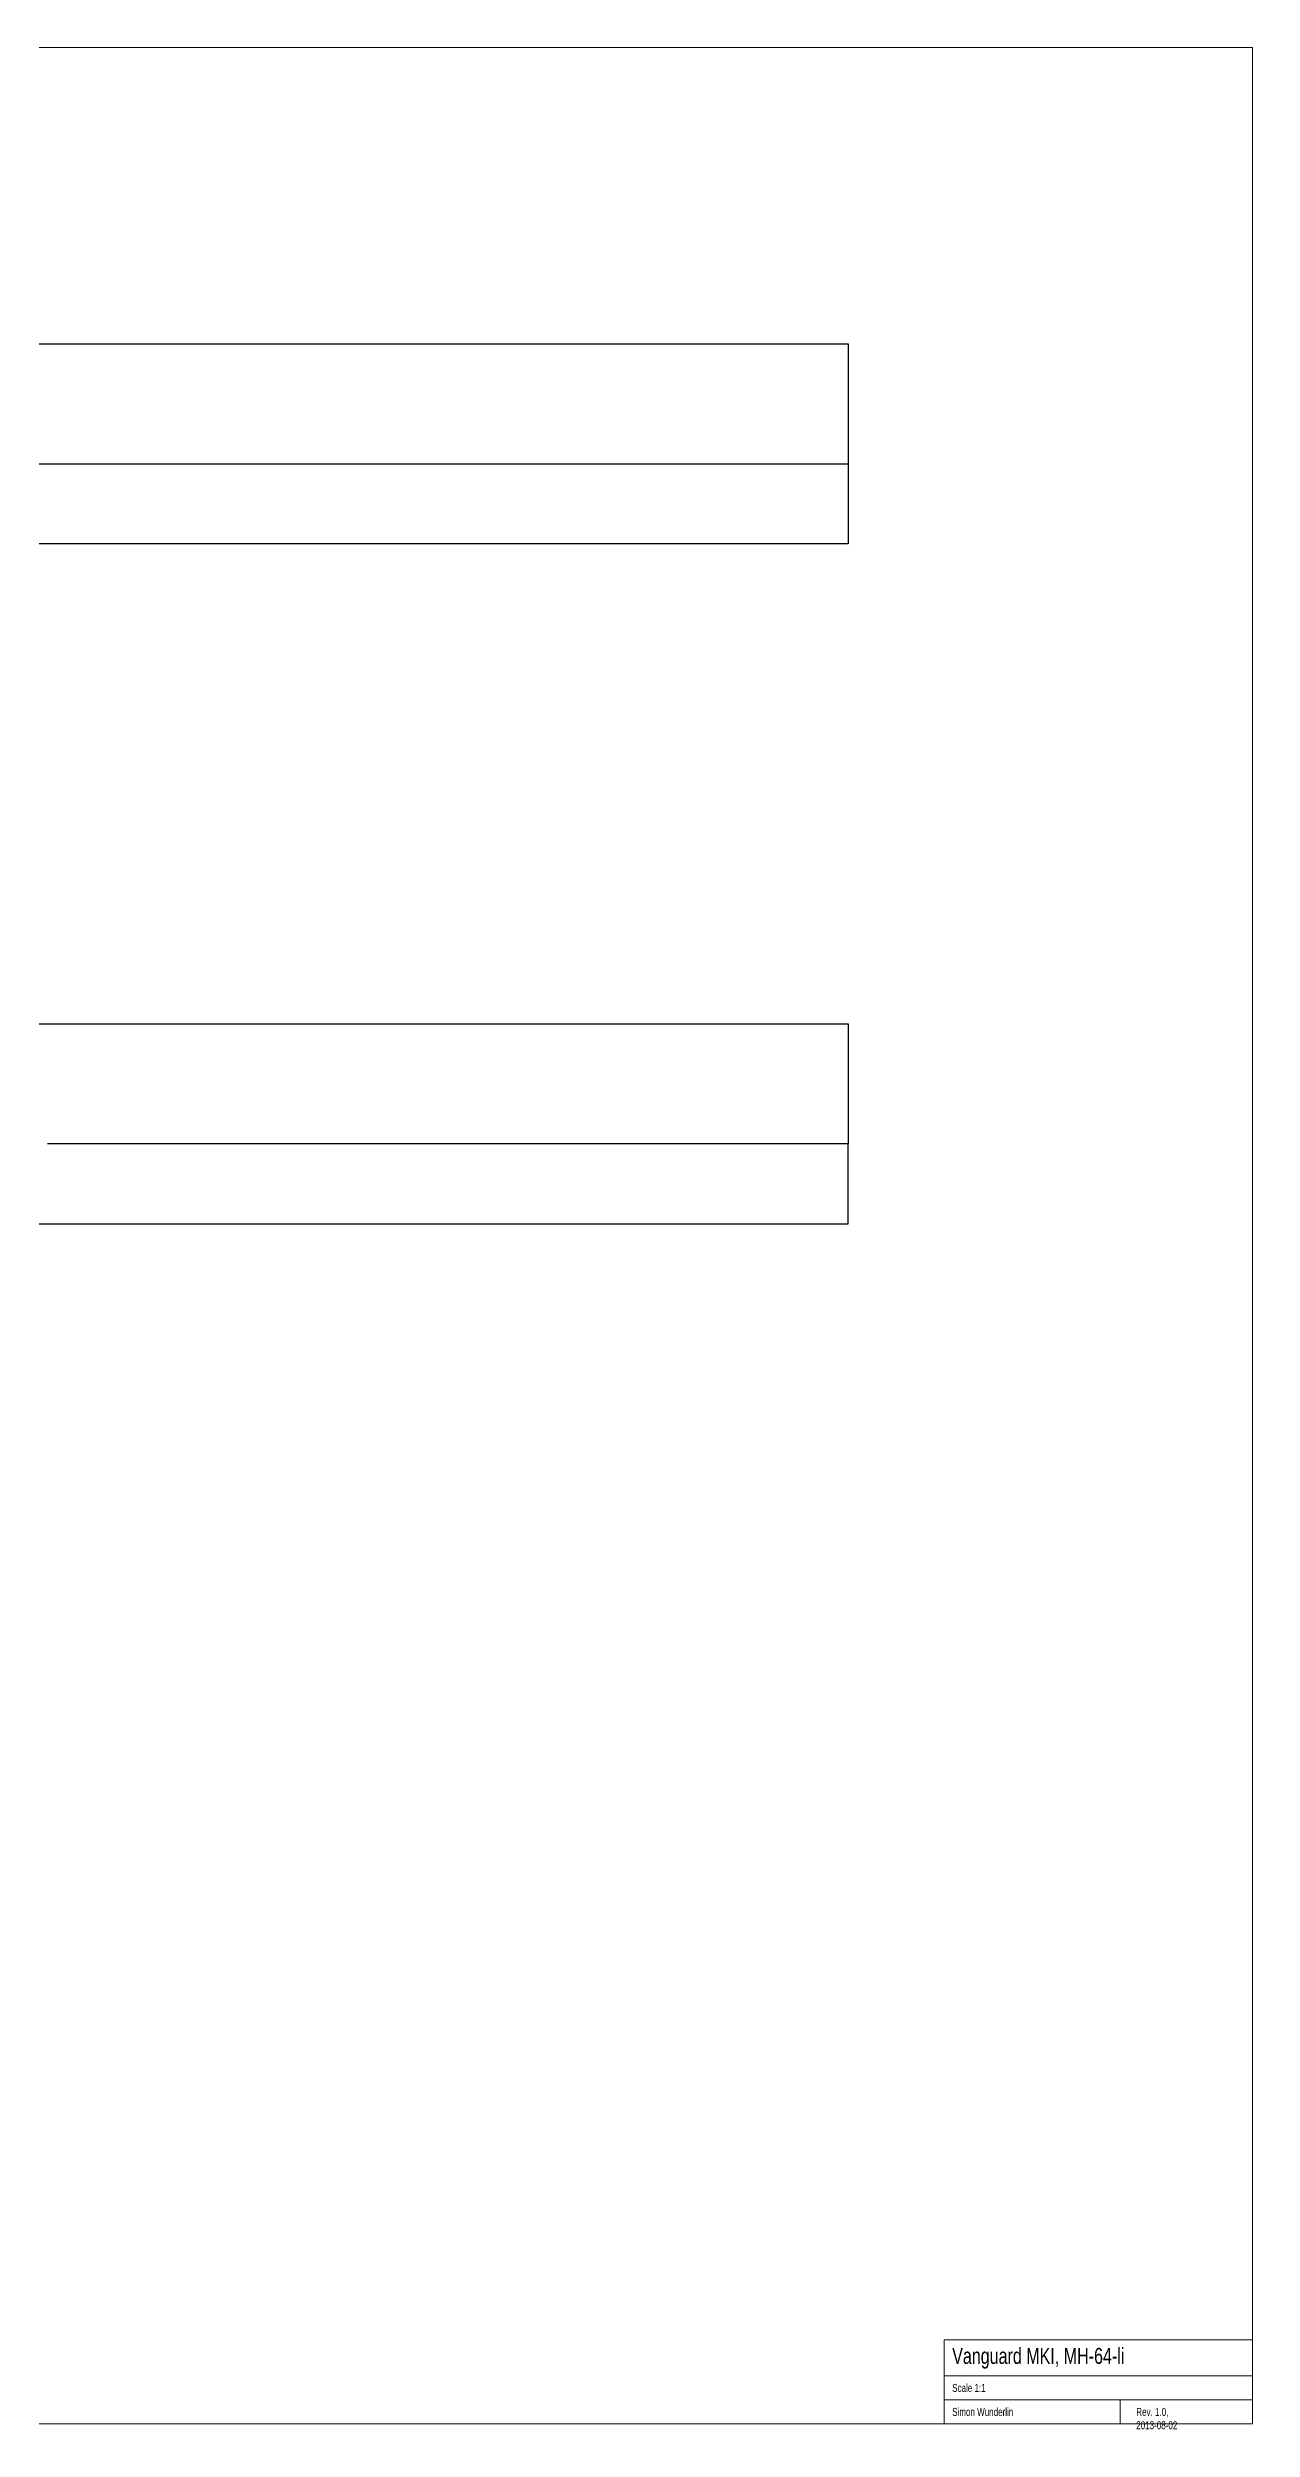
# Model space of a CAD drawing. Header units: millimetres. Extents: x 0 to 841, y -1 to 594.
# Drawn here: x 540 to 841, y -1 to 594 of the extents above; entities that cross this region are included whole.
import ezdxf

# ---------------------------------------------------------------- set-up
doc = ezdxf.new("R2010")
doc.units = ezdxf.units.MM
doc.layers.add('airfoil', color=7, linetype='CONTINUOUS', lineweight=25)
doc.layers.add('blatt', color=7, linetype='CONTINUOUS', lineweight=0)
doc.styles.get("Standard").update_dxf_attribs({"font": 'txt', "width": 0.75})

msp = doc.modelspace()

# ---------------------------------------------------------------- linework, layer by layer
at = {"layer": 'airfoil'}
for p, q in [((100, 520), (740, 520)), ((740, 520), (740, 470)), ((380, 490), (740, 490)), ((740, 490), (740, 490)), ((740, 470), (100, 470)), ((100, 350), (740, 350)), ((740, 350), (740, 320)), ((740, 320), (540, 320)), ((540, 320), (540, 320)), ((740, 300), (740, 320)), ((740, 320), (740, 320)), ((100, 300), (740, 300))]:
    msp.add_line(p, q, dxfattribs=at)
at = {"layer": 'blatt'}
for p, q in [((841, 594), (0, 594)), ((841, 0), (841, 594)), ((841, 30), (841, 0)), ((764, 21), (841, 21)), ((764, 21), (764, 0)), ((764, 12), (841, 12)), ((764, 12), (841, 12)), ((764, 6), (841, 6)), ((808, 6), (808, 0)), ((0, 0), (841, 0)), ((841, 0), (764, 0))]:
    msp.add_line(p, q, dxfattribs=at)

# ---------------------------------------------------------------- texts
at = {"layer": 'blatt', "attachment_point": 1}
for s, insert, char_height, width in [('Vanguard MKI, MH-64-li', (766, 19), 4, 100), ('Scale 1:1', (766, 10), 2, 100), ('Simon Wunderlin', (766, 4), 2, 100), ('Rev. 1.0, 2013-08-02', (812, 4), 2, 10)]:
    msp.add_mtext(s, dxfattribs=dict(at, insert=insert, char_height=char_height, width=width))

doc.saveas('drawing.dxf')
